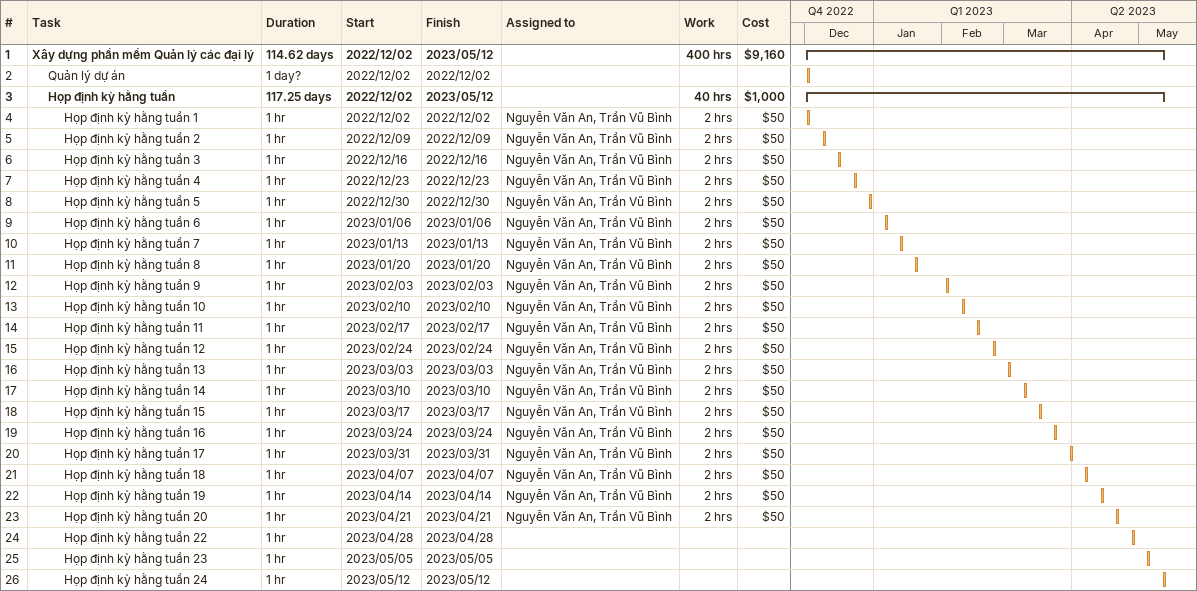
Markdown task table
| ID | Level | Task | Duration | Start | Finish | Resources | Work (h) | Cost ($) |
|---|---|---|---|---|---|---|---|---|
| 1 | 1 | **Xây dựng phần mềm Quản lý các đại lý** | 114.62d | 2022-12-02 | 2023-05-12 |  | 400 | 9160 |
| 2 | 2 | Quản lý dự án | 1d? | 2022-12-02 | 2022-12-02 |  |  |  |
| 3 | 2 | **Họp định kỳ hằng tuần** | 117.25d | 2022-12-02 | 2023-05-12 |  | 40 | 1000 |
| 4 | 3 | Họp định kỳ hằng tuần 1 | 1h | 2022-12-02 | 2022-12-02 | Nguyễn Văn An, Trần Vũ Bình | 2 | 50 |
| 5 | 3 | Họp định kỳ hằng tuần 2 | 1h | 2022-12-09 | 2022-12-09 | Nguyễn Văn An, Trần Vũ Bình | 2 | 50 |
| 6 | 3 | Họp định kỳ hằng tuần 3 | 1h | 2022-12-16 | 2022-12-16 | Nguyễn Văn An, Trần Vũ Bình | 2 | 50 |
| 7 | 3 | Họp định kỳ hằng tuần 4 | 1h | 2022-12-23 | 2022-12-23 | Nguyễn Văn An, Trần Vũ Bình | 2 | 50 |
| 8 | 3 | Họp định kỳ hằng tuần 5 | 1h | 2022-12-30 | 2022-12-30 | Nguyễn Văn An, Trần Vũ Bình | 2 | 50 |
| 9 | 3 | Họp định kỳ hằng tuần 6 | 1h | 2023-01-06 | 2023-01-06 | Nguyễn Văn An, Trần Vũ Bình | 2 | 50 |
| 10 | 3 | Họp định kỳ hằng tuần 7 | 1h | 2023-01-13 | 2023-01-13 | Nguyễn Văn An, Trần Vũ Bình | 2 | 50 |
| 11 | 3 | Họp định kỳ hằng tuần 8 | 1h | 2023-01-20 | 2023-01-20 | Nguyễn Văn An, Trần Vũ Bình | 2 | 50 |
| 12 | 3 | Họp định kỳ hằng tuần 9 | 1h | 2023-02-03 | 2023-02-03 | Nguyễn Văn An, Trần Vũ Bình | 2 | 50 |
| 13 | 3 | Họp định kỳ hằng tuần 10 | 1h | 2023-02-10 | 2023-02-10 | Nguyễn Văn An, Trần Vũ Bình | 2 | 50 |
| 14 | 3 | Họp định kỳ hằng tuần 11 | 1h | 2023-02-17 | 2023-02-17 | Nguyễn Văn An, Trần Vũ Bình | 2 | 50 |
| 15 | 3 | Họp định kỳ hằng tuần 12 | 1h | 2023-02-24 | 2023-02-24 | Nguyễn Văn An, Trần Vũ Bình | 2 | 50 |
| 16 | 3 | Họp định kỳ hằng tuần 13 | 1h | 2023-03-03 | 2023-03-03 | Nguyễn Văn An, Trần Vũ Bình | 2 | 50 |
| 17 | 3 | Họp định kỳ hằng tuần 14 | 1h | 2023-03-10 | 2023-03-10 | Nguyễn Văn An, Trần Vũ Bình | 2 | 50 |
| 18 | 3 | Họp định kỳ hằng tuần 15 | 1h | 2023-03-17 | 2023-03-17 | Nguyễn Văn An, Trần Vũ Bình | 2 | 50 |
| 19 | 3 | Họp định kỳ hằng tuần 16 | 1h | 2023-03-24 | 2023-03-24 | Nguyễn Văn An, Trần Vũ Bình | 2 | 50 |
| 20 | 3 | Họp định kỳ hằng tuần 17 | 1h | 2023-03-31 | 2023-03-31 | Nguyễn Văn An, Trần Vũ Bình | 2 | 50 |
| 21 | 3 | Họp định kỳ hằng tuần 18 | 1h | 2023-04-07 | 2023-04-07 | Nguyễn Văn An, Trần Vũ Bình | 2 | 50 |
| 22 | 3 | Họp định kỳ hằng tuần 19 | 1h | 2023-04-14 | 2023-04-14 | Nguyễn Văn An, Trần Vũ Bình | 2 | 50 |
| 23 | 3 | Họp định kỳ hằng tuần 20 | 1h | 2023-04-21 | 2023-04-21 | Nguyễn Văn An, Trần Vũ Bình | 2 | 50 |
| 24 | 3 | Họp định kỳ hằng tuần 22 | 1h | 2023-04-28 | 2023-04-28 |  |  |  |
| 25 | 3 | Họp định kỳ hằng tuần 23 | 1h | 2023-05-05 | 2023-05-05 |  |  |  |
| 26 | 3 | Họp định kỳ hằng tuần 24 | 1h | 2023-05-12 | 2023-05-12 |  |  |  |
